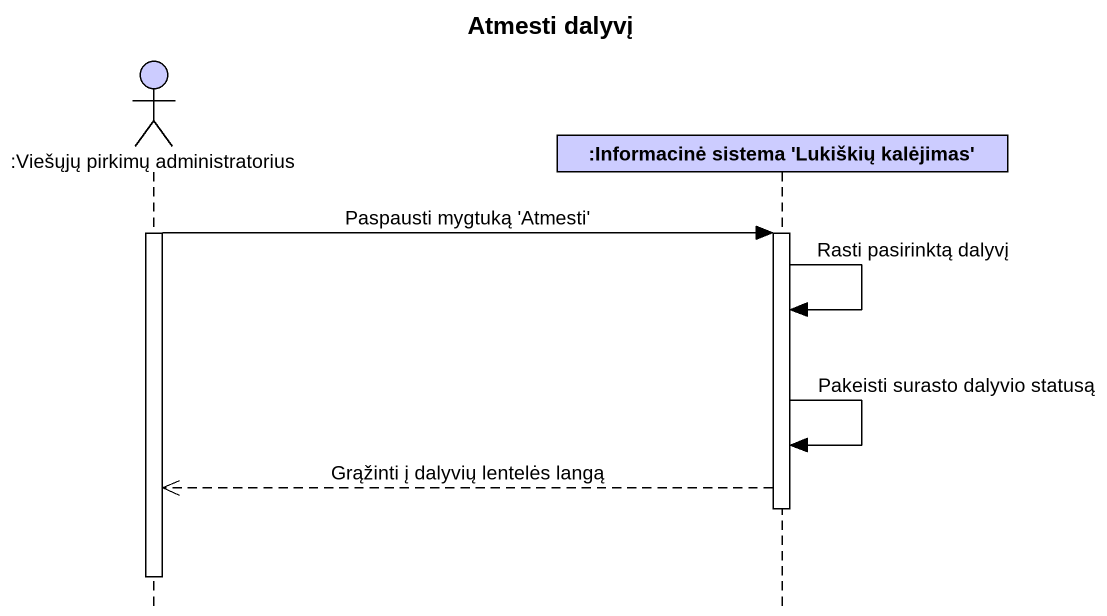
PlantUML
@startuml
title Atmesti dalyvį
hide footbox
actor ":Viešųjų pirkimų administratorius" as Viešųjų_pirkimų #CCCCFF
participant ":Informacinė sistema 'Lukiškių kalėjimas'" as Informacinė_sistema #CCCCFF

activate Viešųjų_pirkimų
Viešųjų_pirkimų -> Informacinė_sistema : Paspausti mygtuką 'Atmesti'
activate Informacinė_sistema
Informacinė_sistema -> Informacinė_sistema : Rasti pasirinktą dalyvį
Informacinė_sistema -> Informacinė_sistema : Pakeisti surasto dalyvio statusą
Informacinė_sistema -->> Viešųjų_pirkimų : Grąžinti į dalyvių lentelės langą
deactivate Informacinė_sistema
deactivate Viešųjų_pirkimų
@enduml
